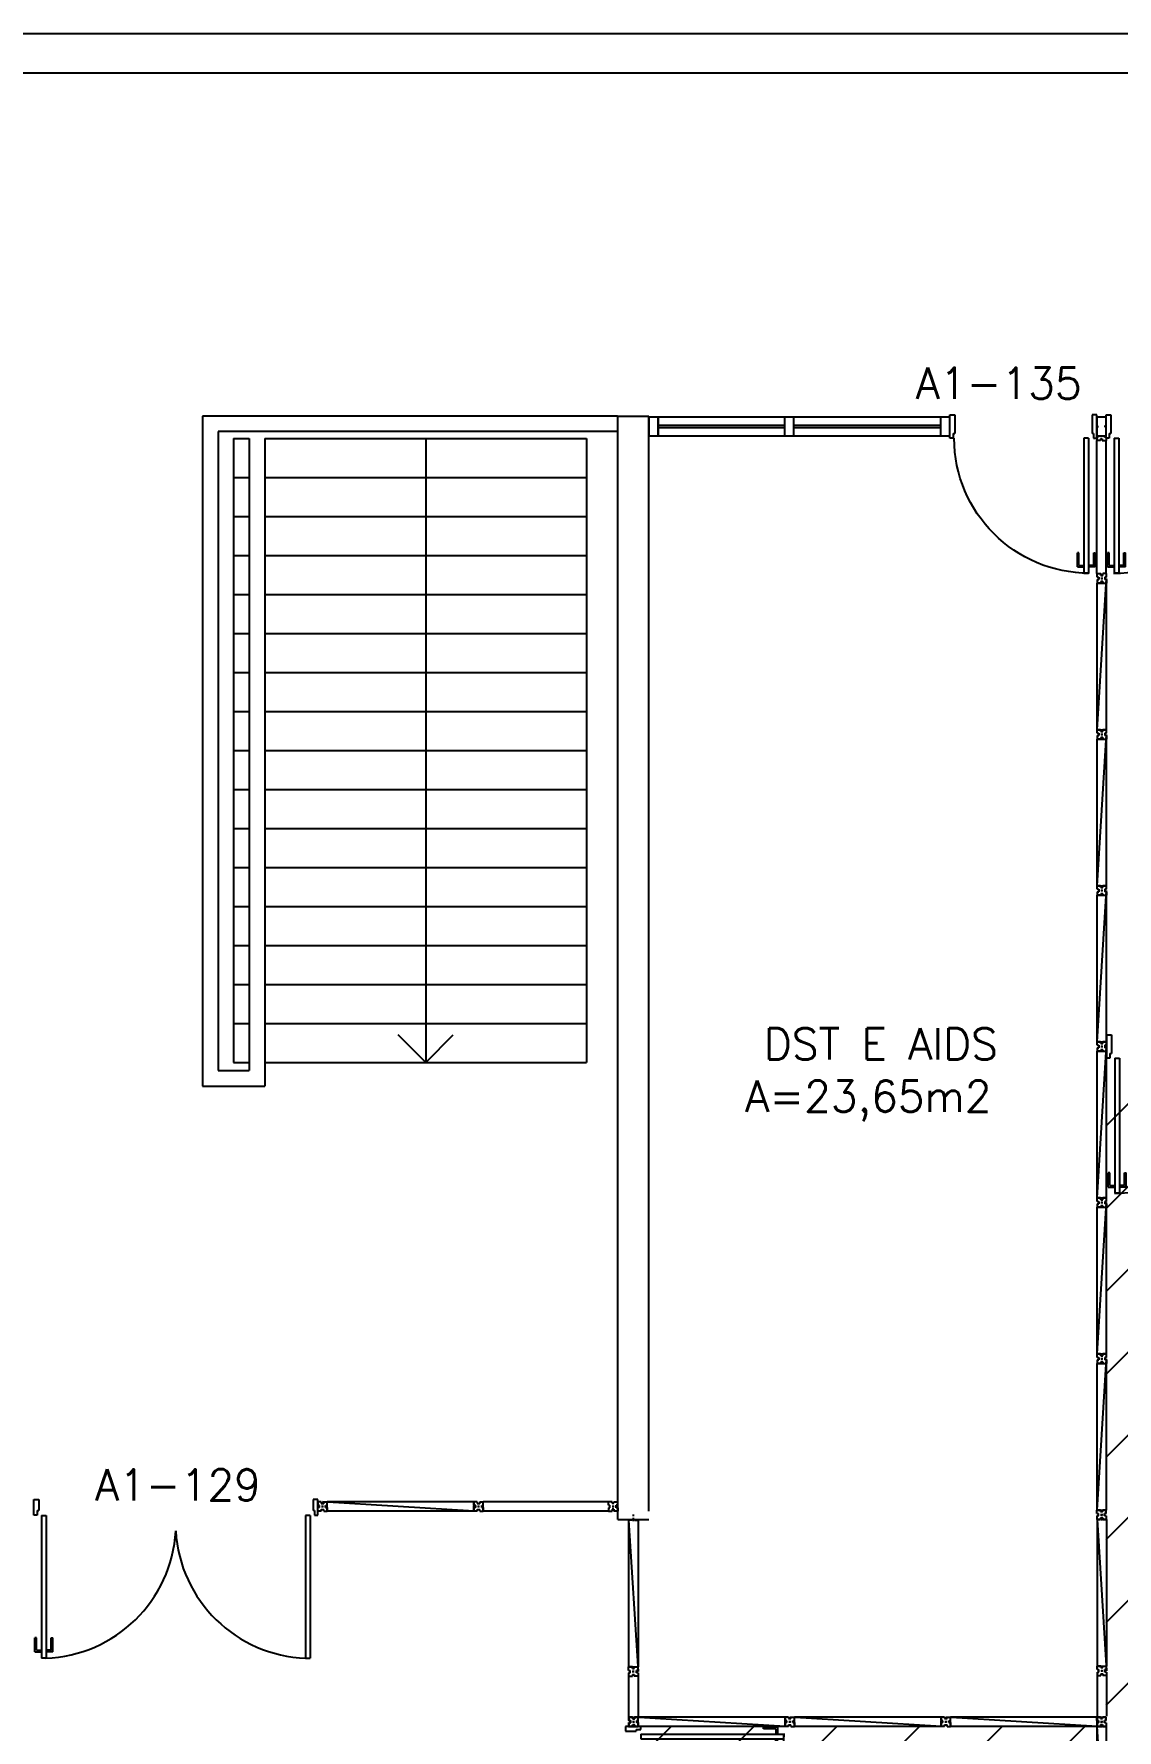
# Model space of a CAD drawing. Extents: x -31 to 207, y 425 to 518.
# Drawn here: x 110.45 to 117.39, y 444.9 to 455.77 of the extents above; entities that cross this region are included whole.
import ezdxf
from ezdxf.enums import TextEntityAlignment as Align

# ---------------------------------------------------------------- set-up
doc = ezdxf.new("R2010")
doc.units = 0
doc.header["$LTSCALE"] = 0.01
doc.header["$MEASUREMENT"] = 0
doc.layers.get('0').update_dxf_attribs({"linetype": 'CONTINUOUS'})
for name, color, linetype in [('ALV', 2, 'CONTINUOUS'), ('AREA', 2, 'CONTINUOUS'), ('BANC', 2, 'CONTINUOUS'), ('DIV', 2, 'CONTINUOUS'), ('ESC', 1, 'CONTINUOUS'), ('HATCH VERMELHO', 10, 'CONTINUOUS'), ('TEXTO', 2, 'CONTINUOUS'), ('TEXTO-ENDEREÇO', 2, 'CONTINUOUS')]:
    doc.layers.add(name, color=color, linetype=linetype)
doc.styles.add('UNB-100', font='simplex.shx', dxfattribs={"height": 0.2})
doc.styles.add('UNB-100-1', font='simplex.shx', dxfattribs={"height": 0.2})

# ---------------------------------------------------------------- blocks, each defined once
blk = doc.blocks.new('DIVMT-SLS')
for p, q in [((-0.03, 0.03), (-0.03, 0.006)), ((-0.008, 0.03), (-0.03, 0.03)), ((-0.0185, 0.006), (-0.03, 0.006)), ((-0.0185, -0.006), (-0.0185, 0.006)), ((-0.008, 0.03), (-0.008, 0.02)), ((-0.008, 0.02), (0.008, 0.02)), ((-0.0051, 0), (0.0051, 0)), ((0.0051, 0), (-0.0051, 0)), ((-0.0051, 0), (0.0051, 0)), ((0.97, -0.03), (0, 0.03)), ((0, -0.0051), (0, 0.0051)), ((0, 0.0051), (0, -0.0051)), ((0.008, 0.03), (0.008, 0.02)), ((0.008, 0.03), (0.03, 0.03)), ((0.0205, 0.006), (0.03, 0.006)), ((0.0205, -0.006), (0.0205, 0.006)), ((0.0205, 0.006), (0.0205, -0.006)), ((0.0205, 0.006), (0.03, 0.006)), ((0.97, 0.03), (0.03, 0.03)), ((0.03, 0.006), (0.03, 0.03)), ((0.03, -0.03), (0.03, 0.03)), ((0.03, -0.005), (0.03, 0.005)), ((0.97, 0.03), (0.97, 0.009)), ((0.97, 0.009), (0.97, 0.027)), ((0.9795, 0.006), (0.97, 0.006)), ((0.97, -0.005), (0.97, 0.005)), ((0.9795, 0.006), (0.9795, -0.006)), ((1.0051, 0), (0.9949, 0)), ((1, 0.0051), (1, -0.0051)), ((-0.0185, -0.006), (-0.03, -0.006)), ((-0.03, -0.03), (-0.03, -0.006)), ((-0.008, -0.03), (-0.03, -0.03)), ((-0.008, -0.03), (-0.008, -0.02)), ((-0.008, -0.02), (0.008, -0.02)), ((0.008, -0.03), (0.008, -0.02)), ((0.008, -0.03), (0.03, -0.03)), ((0.0205, -0.006), (0.03, -0.006)), ((0.0205, -0.006), (0.03, -0.006)), ((0.03, -0.006), (0.03, -0.03)), ((0.97, -0.03), (0.03, -0.03)), ((0.9795, -0.006), (0.97, -0.006)), ((0.97, -0.009), (0.97, -0.027))]:
    blk.add_line(p, q)
blk = doc.blocks.new('ESCSLA-SLS')
for p, q in [((0, 0), (2.66, 0)), ((2.66, 0), (2.66, -4.293)), ((0, -0.1), (2.56, -0.1)), ((2.56, -0.1), (2.56, -4.193)), ((2.26, -0.143), (0.2, -0.143)), ((0.2, -0.143), (0.2, -4.143)), ((2.26, -0.143), (2.26, -4.293)), ((2.36, -0.143), (2.36, -4.193)), ((2.46, -0.143), (2.36, -0.143)), ((2.46, -0.143), (2.46, -4.143)), ((2.46, -0.143), (2.46, -4.143)), ((2.26, -0.393), (0.2, -0.393)), ((2.46, -0.393), (2.36, -0.393)), ((2.26, -0.643), (0.2, -0.643)), ((2.46, -0.643), (2.36, -0.643)), ((2.26, -0.893), (0.2, -0.893)), ((2.46, -0.893), (2.36, -0.893)), ((2.26, -1.143), (0.2, -1.143)), ((2.46, -1.143), (2.36, -1.143)), ((2.26, -1.393), (0.2, -1.393)), ((2.46, -1.393), (2.36, -1.393)), ((2.26, -1.643), (0.2, -1.643)), ((2.46, -1.643), (2.36, -1.643)), ((2.26, -1.893), (0.2, -1.893)), ((2.46, -1.893), (2.36, -1.893)), ((2.26, -2.143), (0.2, -2.143)), ((2.46, -2.143), (2.36, -2.143)), ((2.26, -2.393), (0.2, -2.393)), ((2.46, -2.393), (2.36, -2.393)), ((2.26, -2.643), (0.2, -2.643)), ((2.46, -2.643), (2.36, -2.643)), ((2.26, -2.893), (0.2, -2.893)), ((2.46, -2.893), (2.36, -2.893)), ((2.26, -3.143), (0.2, -3.143)), ((2.46, -3.143), (2.36, -3.143)), ((2.26, -3.393), (0.2, -3.393)), ((2.46, -3.393), (2.36, -3.393)), ((2.26, -3.643), (0.2, -3.643)), ((2.46, -3.643), (2.36, -3.643)), ((2.26, -3.893), (0.2, -3.893)), ((2.46, -3.893), (2.36, -3.893)), ((2.26, -4.143), (0.2, -4.143)), ((2.46, -4.143), (2.36, -4.143)), ((2.56, -4.193), (2.36, -4.193)), ((2.66, -4.293), (2.26, -4.293))]:
    blk.add_line(p, q)
blk = doc.blocks.new('A$C0CCB7721')
at = {"layer": 'DIV'}
for p, q in [((0, 0.038), (0, 0.06)), ((0.024, 0.06), (0, 0.06)), ((0, 0.038), (0.01, 0.038)), ((0, 0.022), (0, 0)), ((0, 0.022), (0.01, 0.022)), ((0, 0), (0.024, 0)), ((0.01, 0.022), (0.01, 0.038)), ((0.024, 0.051), (0.024, 0.06)), ((0.024, 0.051), (0.024, 0.06)), ((0.024, 0.051), (0.036, 0.051)), ((0.036, 0.051), (0.024, 0.051)), ((0.036, 0.012), (0.024, 0.012)), ((0.024, 0.012), (0.024, 0)), ((0.025, 0.03), (0.035, 0.03)), ((0.035, 0.03), (0.025, 0.03)), ((0.03, 0.025), (0.03, 0.035)), ((0.03, 0.035), (0.03, 0.025)), ((0.03, 0.025), (0.03, 0.035)), ((0.036, 0.051), (0.036, 0.06)), ((0.036, 0.051), (0.036, 0.06)), ((0.036, 0.06), (0.06, 0.06)), ((0.036, 0.012), (0.036, 0)), ((0.06, 0), (0.036, 0)), ((0.05, 0.022), (0.05, 0.038)), ((0.06, 0.038), (0.05, 0.038)), ((0.06, 0.022), (0.05, 0.022)), ((0.06, 0.038), (0.06, 0.06)), ((0.06, 0.022), (0.06, 0))]:
    blk.add_line(p, q, dxfattribs=at)
blk = doc.blocks.new('PDV2D-SLS')
at = {"layer": 'DIV'}
for p, q in [((0.03, 0.05), (0.06, 0.05)), ((0.03, 0.035), (0.03, 0.05)), ((0.03, -0.035), (0.03, 0.035)), ((0.06, 0.05), (0.06, -0.02)), ((0.941, 0.05), (0.941, -0.02)), ((0.971, 0.05), (0.941, 0.05)), ((0.971, 0.035), (0.971, 0.05)), ((0.971, -0.035), (0.971, 0.035)), ((0.03, -0.05), (0.03, -0.035)), ((0.05, -0.05), (0.03, -0.05)), ((0.05, -0.02), (0.06, -0.02)), ((0.05, -0.02), (0.05, -0.05)), ((0.079, -0.05), (0.109, -0.05)), ((0.079, -0.05), (0.079, -0.965)), ((0.109, -0.05), (0.109, -0.965)), ((0.951, -0.02), (0.941, -0.02)), ((0.951, -0.02), (0.951, -0.05)), ((0.951, -0.05), (0.971, -0.05)), ((0.971, -0.05), (0.971, -0.035)), ((0.036, -0.925), (0.036, -0.835)), ((0.046, -0.835), (0.036, -0.835)), ((0.046, -0.915), (0.046, -0.835)), ((0.141, -0.915), (0.141, -0.835)), ((0.141, -0.835), (0.151, -0.835)), ((0.151, -0.925), (0.151, -0.835)), ((0.036, -0.925), (0.076, -0.925)), ((0.046, -0.915), (0.076, -0.915)), ((0.109, -0.965), (0.079, -0.965)), ((0.141, -0.915), (0.111, -0.915)), ((0.151, -0.925), (0.111, -0.925))]:
    blk.add_line(p, q, dxfattribs=at)
blk.add_arc((0.076, -0.1), 0.865, 270, 3.3214, dxfattribs=at)
blk = doc.blocks.new('PDV1D-SLS')
at = {"layer": 'DIV'}
for p, q in [((0, 0), (-0.012, 0)), ((0, 0.06), (0, 0.075)), ((0, 0.075), (0.03, 0.075)), ((0, -0.06), (0, 0.06)), ((0.03, 0.075), (0.03, -0.045)), ((0.91, 0.075), (0.91, -0.045)), ((0.94, 0.075), (0.91, 0.075)), ((0.94, 0.06), (0.94, 0.075)), ((0.94, -0.06), (0.94, 0.06)), ((0, -0.075), (0, -0.06)), ((0.02, -0.075), (0, -0.075)), ((0.02, -0.045), (0.03, -0.045)), ((0.02, -0.045), (0.02, -0.075)), ((0.052, -0.075), (0.052, -0.94)), ((0.052, -0.075), (0.082, -0.075)), ((0.082, -0.075), (0.082, -0.94)), ((0.92, -0.045), (0.91, -0.045)), ((0.92, -0.045), (0.92, -0.075)), ((0.92, -0.075), (0.94, -0.075)), ((0.94, -0.075), (0.94, -0.06)), ((0.019, -0.81), (0.009, -0.81)), ((0.009, -0.9), (0.009, -0.81)), ((0.019, -0.89), (0.019, -0.81)), ((0.114, -0.81), (0.124, -0.81)), ((0.114, -0.89), (0.114, -0.81)), ((0.124, -0.9), (0.124, -0.81)), ((0.009, -0.9), (0.049, -0.9)), ((0.019, -0.89), (0.049, -0.89)), ((0.082, -0.94), (0.052, -0.94)), ((0.114, -0.89), (0.084, -0.89)), ((0.124, -0.9), (0.084, -0.9))]:
    blk.add_line(p, q, dxfattribs=at)
blk.add_arc((0.048, -0.075), 0.865, 270, 0, dxfattribs=at)
blk = doc.blocks.new('MTINI-SLS')
for p, q in [((-0.005, 0), (0.005, 0)), ((0, 0.001), (0, 0.02)), ((0.008, 0.02), (0, 0.02)), ((0, -0.005), (0, 0.005)), ((0, -0.02), (0, 0.001)), ((0.008, 0.03), (0.03, 0.03)), ((0.008, 0.03), (0.008, 0.02)), ((0.02, 0.006), (0.02, -0.006)), ((0.02, 0.006), (0.03, 0.006)), ((0.02, -0.004), (0.02, 0.004)), ((0.023, 0.006), (0.03, 0.006)), ((0.03, 0.006), (0.03, 0.03)), ((0, -0.02), (0.008, -0.02)), ((0.008, -0.03), (0.008, -0.02)), ((0.008, -0.03), (0.03, -0.03)), ((0.02, -0.006), (0.03, -0.006)), ((0.023, -0.006), (0.03, -0.006)), ((0.03, -0.006), (0.03, -0.03))]:
    blk.add_line(p, q)

msp = doc.modelspace()

# ---------------------------------------------------------------- hatches: boundary and pattern name
at = {"layer": 'HATCH VERMELHO'}
h = msp.add_hatch(dxfattribs=at)
h.set_pattern_fill('ANSI31', color=256, scale=3, style=0)
h.paths.add_polyline_path([(114.324, 444.928), (117.32, 444.928), (117.322, 449.254), (120.322, 449.254), (120.319, 453.197), (141.259, 453.198), (141.259, 444.928), (150.26, 444.928), (150.26, 437.327), (117.32, 437.327), (117.32, 440.387), (114.32, 440.384)])

# ---------------------------------------------------------------- linework, layer by layer
at = {"layer": 'ALV'}
for p, q in [((114.19, 453.324), (114.39, 453.324)), ((114.19, 446.254), (114.19, 453.324)), ((114.39, 446.307), (114.39, 453.324))]:
    msp.add_line(p, q, dxfattribs=at)
at = {"layer": 'BANC'}
for p, q in [((198.406, 455.772), (-17.61, 455.772)), ((198.406, 455.522), (-17.61, 455.522))]:
    msp.add_line(p, q, dxfattribs=at)
at = {"layer": 'DIV'}
for p, q in [((114.39, 453.317), (114.39, 453.198)), ((114.45, 453.317), (114.39, 453.317)), ((114.39, 453.317), (114.39, 453.198)), ((114.45, 453.317), (114.39, 453.317)), ((114.451, 453.317), (114.391, 453.317)), ((114.451, 453.317), (114.391, 453.317)), ((114.45, 453.197), (114.45, 453.317)), ((114.451, 453.197), (114.451, 453.317)), ((114.451, 453.197), (114.451, 453.317)), ((115.259, 453.317), (114.452, 453.317)), ((115.319, 453.317), (115.259, 453.317)), ((115.259, 453.317), (115.259, 453.198)), ((115.319, 453.317), (115.259, 453.317)), ((115.259, 453.317), (115.259, 453.198)), ((115.319, 453.197), (115.319, 453.317)), ((115.319, 453.197), (115.319, 453.317)), ((116.259, 453.317), (115.32, 453.317)), ((116.319, 453.317), (116.259, 453.317)), ((116.259, 453.317), (116.259, 453.198)), ((116.319, 453.317), (116.259, 453.317)), ((116.259, 453.317), (116.259, 453.198)), ((116.319, 453.197), (116.319, 453.317)), ((116.319, 453.197), (116.319, 453.317)), ((117.319, 453.317), (117.259, 453.317)), ((117.259, 453.317), (117.259, 453.198)), ((117.319, 453.317), (117.259, 453.317)), ((117.259, 453.317), (117.259, 453.198)), ((117.319, 453.197), (117.319, 453.317)), ((117.319, 453.197), (117.319, 453.317)), ((114.451, 453.251), (115.259, 453.251)), ((115.259, 453.263), (114.452, 453.263)), ((115.319, 453.251), (116.259, 453.251)), ((116.259, 453.263), (115.32, 453.263)), ((114.39, 453.197), (114.45, 453.197)), ((114.39, 453.197), (114.45, 453.197)), ((114.39, 453.197), (114.45, 453.197)), ((114.391, 453.197), (114.451, 453.197)), ((114.391, 453.197), (114.451, 453.197)), ((114.391, 453.197), (114.451, 453.197)), ((114.451, 453.197), (115.259, 453.197)), ((115.259, 453.197), (115.319, 453.197)), ((115.259, 453.197), (115.319, 453.197)), ((115.259, 453.197), (115.319, 453.197)), ((115.319, 453.197), (116.259, 453.197)), ((116.259, 453.197), (116.319, 453.197)), ((116.259, 453.197), (116.319, 453.197)), ((116.259, 453.197), (116.319, 453.197)), ((117.259, 453.197), (117.319, 453.197)), ((117.259, 453.197), (117.319, 453.197)), ((117.259, 453.197), (117.319, 453.197)), ((117.259, 452.314), (117.259, 453.167)), ((117.319, 452.314), (117.319, 453.167)), ((110.45, 446.381), (110.48, 446.381)), ((110.45, 446.366), (110.45, 446.381)), ((110.45, 446.296), (110.45, 446.366)), ((110.48, 446.381), (110.48, 446.311)), ((112.268, 446.381), (112.238, 446.381)), ((112.238, 446.381), (112.238, 446.311)), ((112.268, 446.366), (112.268, 446.381)), ((112.268, 446.296), (112.268, 446.366)), ((113.268, 446.367), (113.268, 446.343)), ((113.29, 446.367), (113.268, 446.367)), ((113.29, 446.367), (113.29, 446.357)), ((113.29, 446.357), (113.306, 446.357)), ((113.306, 446.367), (113.306, 446.357)), ((113.306, 446.367), (113.328, 446.367)), ((114.13, 446.367), (113.328, 446.367)), ((113.328, 446.343), (113.328, 446.367)), ((113.328, 446.307), (113.328, 446.367)), ((110.45, 446.281), (110.45, 446.296)), ((110.47, 446.281), (110.45, 446.281)), ((110.47, 446.311), (110.48, 446.311)), ((110.47, 446.311), (110.47, 446.281)), ((110.498, 446.28), (110.528, 446.28)), ((110.498, 446.28), (110.498, 445.366)), ((110.528, 446.28), (110.528, 445.366)), ((112.189, 446.28), (112.189, 445.366)), ((112.219, 446.28), (112.189, 446.28)), ((112.219, 446.28), (112.219, 445.366)), ((112.248, 446.311), (112.238, 446.311)), ((112.248, 446.311), (112.248, 446.281)), ((112.248, 446.281), (112.268, 446.281)), ((112.268, 446.281), (112.268, 446.296)), ((113.28, 446.343), (113.268, 446.343)), ((113.28, 446.331), (113.268, 446.331)), ((113.268, 446.307), (113.268, 446.331)), ((113.29, 446.307), (113.268, 446.307)), ((113.28, 446.331), (113.28, 446.343)), ((113.29, 446.307), (113.29, 446.317)), ((113.29, 446.317), (113.306, 446.317)), ((113.293, 446.337), (113.303, 446.337)), ((113.303, 446.337), (113.293, 446.337)), ((113.293, 446.337), (113.303, 446.337)), ((113.298, 446.332), (113.298, 446.342)), ((113.298, 446.342), (113.298, 446.332)), ((113.306, 446.307), (113.306, 446.317)), ((113.306, 446.307), (113.328, 446.307)), ((113.319, 446.343), (113.328, 446.343)), ((113.319, 446.331), (113.319, 446.343)), ((113.319, 446.343), (113.319, 446.331)), ((113.319, 446.343), (113.328, 446.343)), ((113.319, 446.331), (113.328, 446.331)), ((113.319, 446.331), (113.328, 446.331)), ((113.328, 446.332), (113.328, 446.342)), ((113.328, 446.331), (113.328, 446.307)), ((114.13, 446.307), (113.328, 446.307)), ((114.19, 446.254), (114.39, 446.254)), ((117.284, 446.314), (117.26, 446.314)), ((117.26, 446.292), (117.26, 446.314)), ((117.26, 446.314), (117.32, 446.314)), ((117.26, 446.314), (117.32, 446.314)), ((117.26, 446.292), (117.27, 446.292)), ((117.26, 446.276), (117.27, 446.276)), ((117.26, 446.276), (117.26, 446.254)), ((117.26, 446.254), (117.284, 446.254)), ((117.281, 446.314), (117.263, 446.314)), ((117.27, 446.276), (117.27, 446.292)), ((117.284, 446.304), (117.284, 446.314)), ((117.284, 446.304), (117.284, 446.314)), ((117.284, 446.304), (117.284, 446.314)), ((117.284, 446.304), (117.296, 446.304)), ((117.296, 446.304), (117.284, 446.304)), ((117.296, 446.304), (117.284, 446.304)), ((117.284, 446.284), (117.295, 446.284)), ((117.295, 446.284), (117.284, 446.284)), ((117.295, 446.284), (117.284, 446.284)), ((117.284, 446.265), (117.284, 446.254)), ((117.284, 446.265), (117.296, 446.265)), ((117.285, 446.314), (117.295, 446.314)), ((117.285, 446.314), (117.295, 446.314)), ((117.29, 446.279), (117.29, 446.289)), ((117.29, 446.289), (117.29, 446.279)), ((117.29, 446.279), (117.29, 446.289)), ((117.29, 446.279), (117.29, 446.289)), ((117.296, 446.314), (117.32, 446.314)), ((117.296, 446.304), (117.296, 446.314)), ((117.296, 446.304), (117.296, 446.314)), ((117.296, 446.304), (117.296, 446.314)), ((117.296, 446.265), (117.296, 446.254)), ((117.32, 446.254), (117.296, 446.254)), ((117.32, 446.314), (117.299, 446.314)), ((117.299, 446.314), (117.317, 446.314)), ((117.32, 446.292), (117.31, 446.292)), ((117.31, 446.276), (117.31, 446.292)), ((117.32, 446.276), (117.31, 446.276)), ((117.32, 446.292), (117.32, 446.314)), ((117.32, 446.276), (117.32, 446.254)), ((110.456, 445.406), (110.456, 445.496)), ((110.466, 445.496), (110.456, 445.496)), ((110.466, 445.416), (110.466, 445.496)), ((110.56, 445.416), (110.56, 445.496)), ((110.56, 445.496), (110.57, 445.496)), ((110.57, 445.406), (110.57, 445.496)), ((110.456, 445.406), (110.496, 445.406)), ((110.466, 445.416), (110.496, 445.416)), ((110.56, 445.416), (110.53, 445.416)), ((110.57, 445.406), (110.53, 445.406)), ((110.528, 445.366), (110.498, 445.366)), ((112.189, 445.366), (112.219, 445.366)), ((114.26, 445.251), (114.26, 444.988)), ((114.32, 445.251), (114.32, 444.988)), ((117.262, 445.256), (117.262, 444.994)), ((117.322, 445.256), (117.322, 444.994)), ((114.262, 444.966), (114.262, 444.988)), ((114.262, 444.988), (114.286, 444.988)), ((114.262, 444.966), (114.272, 444.966)), ((114.262, 444.95), (114.272, 444.95)), ((114.262, 444.95), (114.262, 444.928)), ((114.272, 444.966), (114.272, 444.95)), ((114.286, 444.977), (114.286, 444.988)), ((114.286, 444.977), (114.298, 444.977)), ((114.287, 444.958), (114.297, 444.958)), ((114.297, 444.958), (114.287, 444.958)), ((114.292, 444.964), (114.292, 444.953)), ((114.292, 444.953), (114.292, 444.964)), ((114.292, 444.964), (114.292, 444.953)), ((114.298, 444.977), (114.298, 444.988)), ((114.322, 444.988), (114.298, 444.988)), ((114.322, 444.966), (114.312, 444.966)), ((114.312, 444.966), (114.312, 444.95)), ((114.322, 444.95), (114.312, 444.95)), ((114.322, 444.966), (114.322, 444.988)), ((114.322, 444.95), (114.322, 444.928)), ((115.262, 444.928), (115.262, 444.988)), ((115.262, 444.988), (115.262, 444.967)), ((115.262, 444.967), (115.262, 444.985)), ((115.272, 444.964), (115.262, 444.964)), ((115.262, 444.953), (115.262, 444.963)), ((115.272, 444.964), (115.272, 444.952)), ((115.297, 444.958), (115.287, 444.958)), ((115.292, 444.964), (115.292, 444.953)), ((117.284, 444.988), (117.26, 444.988)), ((117.26, 444.966), (117.26, 444.988)), ((117.26, 444.988), (117.32, 444.988)), ((117.26, 444.988), (117.32, 444.988)), ((117.26, 444.966), (117.27, 444.966)), ((117.26, 444.95), (117.27, 444.95)), ((117.26, 444.95), (117.26, 444.928)), ((117.281, 444.988), (117.263, 444.988)), ((117.27, 444.95), (117.27, 444.966)), ((117.284, 444.979), (117.284, 444.988)), ((117.284, 444.979), (117.284, 444.988)), ((117.284, 444.979), (117.284, 444.988)), ((117.284, 444.979), (117.296, 444.979)), ((117.296, 444.979), (117.284, 444.979)), ((117.296, 444.979), (117.284, 444.979)), ((117.284, 444.958), (117.295, 444.958)), ((117.295, 444.958), (117.284, 444.958)), ((117.295, 444.958), (117.284, 444.958)), ((117.285, 444.988), (117.295, 444.988)), ((117.285, 444.988), (117.295, 444.988)), ((117.29, 444.953), (117.29, 444.964)), ((117.29, 444.964), (117.29, 444.953)), ((117.29, 444.953), (117.29, 444.964)), ((117.29, 444.953), (117.29, 444.964)), ((117.296, 444.988), (117.32, 444.988)), ((117.296, 444.979), (117.296, 444.988)), ((117.296, 444.979), (117.296, 444.988)), ((117.296, 444.979), (117.296, 444.988)), ((117.32, 444.988), (117.299, 444.988)), ((117.299, 444.988), (117.317, 444.988)), ((117.32, 444.966), (117.31, 444.966)), ((117.31, 444.95), (117.31, 444.966)), ((117.32, 444.95), (117.31, 444.95)), ((117.32, 444.966), (117.32, 444.988)), ((117.32, 444.95), (117.32, 444.928)), ((114.259, 444.928), (114.283, 444.928)), ((114.286, 444.928), (114.262, 444.928)), ((114.262, 444.928), (114.322, 444.928)), ((114.286, 444.938), (114.298, 444.938)), ((114.286, 444.938), (114.286, 444.928)), ((114.298, 444.938), (114.286, 444.938)), ((114.286, 444.938), (114.286, 444.928)), ((114.287, 444.928), (114.297, 444.928)), ((114.298, 444.938), (114.298, 444.928)), ((114.298, 444.938), (114.298, 444.928)), ((114.298, 444.928), (114.322, 444.928)), ((117.26, 444.928), (117.284, 444.928)), ((117.284, 444.94), (117.284, 444.928)), ((117.284, 444.94), (117.296, 444.94)), ((117.296, 444.94), (117.296, 444.928)), ((117.32, 444.928), (117.296, 444.928))]:
    msp.add_line(p, q, dxfattribs=at)
for centre, start, end in [((110.495, 446.23), 271.988, 356.6786), ((112.222, 446.23), 183.3214, 268.012)]:
    msp.add_arc(centre, 0.865, start, end, dxfattribs=at)
at = {"layer": 'ESC'}
for p, q in [((112.96, 453.181), (112.96, 449.181)), ((112.96, 449.181), (112.783, 449.358)), ((112.96, 449.181), (113.136, 449.358))]:
    msp.add_line(p, q, dxfattribs=at)

# ---------------------------------------------------------------- block references
at = {"layer": 'DIV', "xscale": -1}
msp.add_blockref('PDV1D-SLS', (117.259, 453.257), dxfattribs=at)
at = {"layer": 'DIV'}
for name, p in [('PDV1D-SLS', (117.319, 453.257)), ('PDV1D-SLS', (117.324, 449.284)), ('DIVMT-SLS', (112.298, 446.337)), ('A$C0CCB7721', (114.13, 446.307)), ('DIVMT-SLS', (114.292, 444.958)), ('DIVMT-SLS', (115.292, 444.958)), ('DIVMT-SLS', (116.292, 444.958))]:
    msp.add_blockref(name, p, dxfattribs=at)
at = {"layer": 'DIV', "rotation": 270}
for name, p in [('MTINI-SLS', (117.289, 453.197)), ('DIVMT-SLS', (117.292, 452.284)), ('DIVMT-SLS', (117.292, 451.284)), ('DIVMT-SLS', (117.292, 450.284)), ('DIVMT-SLS', (117.292, 449.284)), ('DIVMT-SLS', (117.292, 448.284)), ('DIVMT-SLS', (117.292, 447.284))]:
    msp.add_blockref(name, p, dxfattribs=at)
at = {"layer": 'DIV', "xscale": -1}
for name, p, rotation in [('DIVMT-SLS', (114.29, 445.279), 270), ('DIVMT-SLS', (117.292, 445.284), 270), ('DIVMT-SLS', (117.29, 443.958), 270), ('PDV2D-SLS', (114.289, 444.958), 90)]:
    msp.add_blockref(name, p, dxfattribs=dict(at, rotation=rotation))
at = {"layer": 'ESC', "xscale": -1}
msp.add_blockref('ESCSLA-SLS', (114.189, 453.324), dxfattribs=at)

# ---------------------------------------------------------------- texts
at = {"layer": 'AREA', "style": 'UNB-100'}
msp.add_text('A=23,65m2', height=0.2, dxfattribs=at).set_placement((115.796, 448.866), align=Align.CENTER)
at = {"layer": 'TEXTO', "style": 'UNB-100'}
msp.add_text('DST E AIDS', height=0.2, dxfattribs=at).set_placement((115.876, 449.201), align=Align.CENTER)
at = {"layer": 'TEXTO-ENDEREÇO', "style": 'UNB-100-1'}
for s, p in [('A1-135', (116.1, 453.434)), ('A1-129', (110.841, 446.375))]:
    msp.add_text(s, height=0.2, dxfattribs=at).set_placement(p)

doc.saveas('drawing.dxf')
